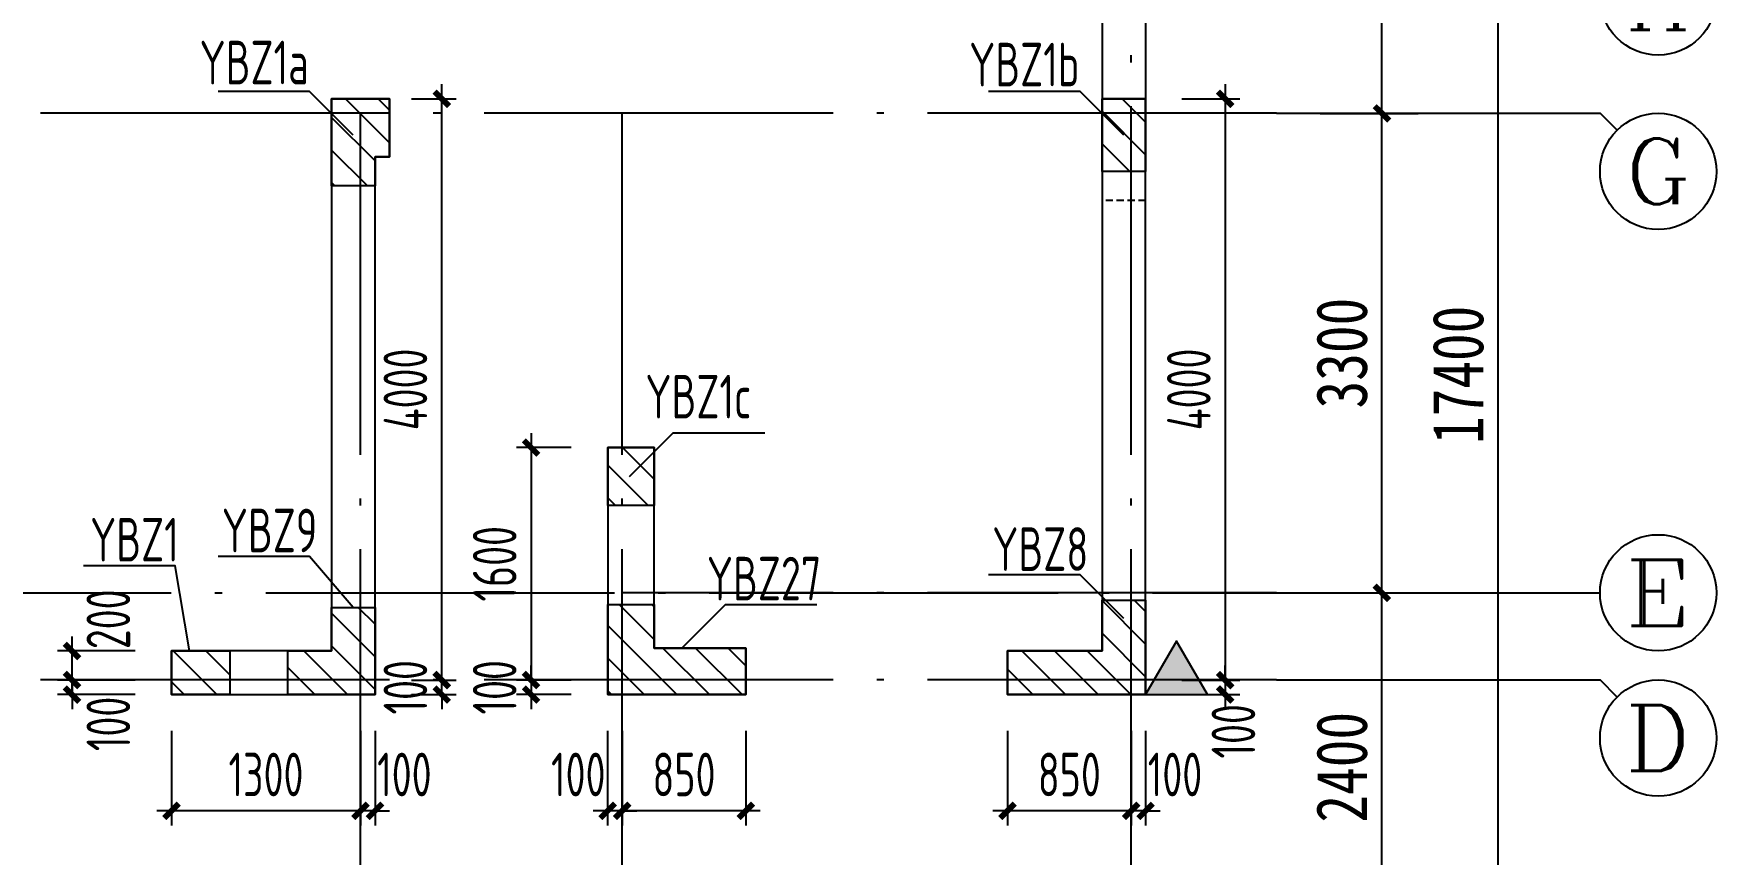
# Model space of a CAD drawing. Extents: x -144902 to 588294, y -160863 to 65494.
# Drawn here: x 18690 to 30263, y 46651 to 52299 of the extents above; entities that cross this region are included whole.
import ezdxf
from ezdxf.enums import TextEntityAlignment as Align

# ---------------------------------------------------------------- set-up
doc = ezdxf.new("R2010")
doc.units = 0
doc.header["$LTSCALE"] = 100
doc.linetypes.add('ACAD_ISO04W100', pattern=[30.5, 24, -3, 0.5, -3])
doc.linetypes.add('DASHED', pattern=[0.75, 0.5, -0.25])
doc.layers.get('0').update_dxf_attribs({"linetype": 'CONTINUOUS'})
doc.layers.get('Defpoints').update_dxf_attribs({"linetype": 'CONTINUOUS'})
for name, color, linetype in [('AXIS', 3, 'CONTINUOUS'), ('AXIS_TEXT', 7, 'CONTINUOUS'), ('colu', 255, 'CONTINUOUS'), ('COLU_DASH', 9, 'DASHED'), ('DIM', 3, 'CONTINUOUS'), ('DOTE', 253, 'ACAD_ISO04W100'), ('hatch1', 253, 'CONTINUOUS'), ('TEXT', 7, 'CONTINUOUS'), ('THIN', 7, 'CONTINUOUS'), ('砼墙', 3, 'CONTINUOUS'), ('门', 174, 'CONTINUOUS')]:
    doc.layers.add(name, color=color, linetype=linetype)
doc.styles.add('_HZTXT', font='complex.shx', dxfattribs={"width": 0.7, "bigfont": 'tssdchn.shx'})
doc.styles.add('COMPLEX', font='COMPLEX')
doc.styles.add('DIM_FONT', font='SIMHEI.TTF', dxfattribs={"width": 0.8})
doc.styles.get("Standard").update_dxf_attribs({"font": 'tssdeng.shx', "width": 0.7, "bigfont": 'tssdchn.shx'})
doc.styles.add('TSSD_Dimension', font='Tssdeng.shx', dxfattribs={"width": 0.7, "bigfont": 'tssdchn.shx'})
doc.dimstyles.new('_TCH_ARCH&&100', dxfattribs={"dimtxt": 350, "dimasz": 100, "dimexe": 250, "dimexo": 300, "dimgap": 100, "dimtad": 1, "dimdec": 0, "dimzin": 0, "dimdsep": 46, "dimtxsty": 'DIM_FONT', "dimblk": 'ARCHTICK', "dimcen": 0.09, "dimclrt": 7, "dimazin": 2, "dimtfac": 1, "dimtdec": 0, "dimtix": 1, "dimtmove": 2, "dimatfit": 3, "dimfxl": 1, "dimtolj": 1, "dimtzin": 0, "dimarcsym": 0})
doc.dimstyles.new('TSSD_100_100', dxfattribs={"dimtxt": 300, "dimasz": 100, "dimexe": 100, "dimexo": 250, "dimgap": 100, "dimtad": 1, "dimdec": 0, "dimzin": 0, "dimdsep": 46, "dimtxsty": 'TSSD_Dimension', "dimblk": 'ARCHTICK', "dimcen": 0, "dimdle": 100, "dimclrt": 7, "dimadec": 0, "dimazin": 0, "dimtfac": 1, "dimtdec": 0, "dimtix": 1, "dimtmove": 2, "dimatfit": 3, "dimfxl": 1, "dimtolj": 1, "dimtzin": 0, "dimarcsym": 0})
pattern_1 = [(135, (18775.13, -16.22), (112.2532, 112.2532), [])]

# ---------------------------------------------------------------- blocks, each defined once
blk = doc.blocks.new('_ArchTick')
at = {"color": 0, "linetype": 'ByBlock', "const_width": 0.4}
blk.add_lwpolyline([(-0.5, -0.5), (0.5, 0.5)], dxfattribs=at)
blk = doc.blocks.new('*D517')
at = {"layer": 'AXIS', "color": 0, "lineweight": -2}
for p, q in [((27538, 48451), (28213, 48451)), ((27963, 46051), (27963, 48451)), ((27538, 46051), (28213, 46051))]:
    blk.add_line(p, q, dxfattribs=at)
at = {"layer": 'Defpoints', "color": 0}
for p in [(27238, 48451), (27963, 48451), (27238, 46051)]:
    blk.add_point(p, dxfattribs=at)
at = {"layer": 'AXIS', "color": 0, "lineweight": -2, "xscale": 100, "yscale": 100, "zscale": 100}
for p, rotation in [((27963, 48451), 90), ((27963, 46051), 270)]:
    blk.add_blockref('_ArchTick', p, dxfattribs=dict(at, rotation=rotation))
at = {"layer": 'AXIS', "color": 7, "insert": (27688, 47251), "char_height": 350, "attachment_point": 5, "rotation": 90, "style": 'DIM_FONT'}
blk.add_mtext('\\A1;2400', dxfattribs=at)
blk = doc.blocks.new('*D518')
at = {"layer": 'AXIS', "color": 0, "lineweight": -2}
for p, q in [((27538, 51751), (28213, 51751)), ((27963, 48451), (27963, 51751)), ((27538, 48451), (28213, 48451))]:
    blk.add_line(p, q, dxfattribs=at)
at = {"layer": 'Defpoints', "color": 0}
for p in [(27238, 51751), (27963, 51751), (27238, 48451)]:
    blk.add_point(p, dxfattribs=at)
at = {"layer": 'AXIS', "color": 0, "lineweight": -2, "xscale": 100, "yscale": 100, "zscale": 100}
for p, rotation in [((27963, 51751), 90), ((27963, 48451), 270)]:
    blk.add_blockref('_ArchTick', p, dxfattribs=dict(at, rotation=rotation))
at = {"layer": 'AXIS', "color": 7, "insert": (27688, 50101), "char_height": 350, "attachment_point": 5, "rotation": 90, "style": 'DIM_FONT'}
blk.add_mtext('\\A1;3300', dxfattribs=at)
blk = doc.blocks.new('*D519')
at = {"layer": 'AXIS', "color": 0, "lineweight": -2}
for p, q in [((27538, 54451), (28213, 54451)), ((27963, 51751), (27963, 54451)), ((27538, 51751), (28213, 51751))]:
    blk.add_line(p, q, dxfattribs=at)
at = {"layer": 'Defpoints', "color": 0}
for p in [(27238, 54451), (27963, 54451), (27238, 51751)]:
    blk.add_point(p, dxfattribs=at)
at = {"layer": 'AXIS', "color": 0, "lineweight": -2, "xscale": 100, "yscale": 100, "zscale": 100}
for p, rotation in [((27963, 54451), 90), ((27963, 51751), 270)]:
    blk.add_blockref('_ArchTick', p, dxfattribs=dict(at, rotation=rotation))
at = {"layer": 'AXIS', "color": 7, "insert": (27688, 53101), "char_height": 350, "attachment_point": 5, "rotation": 90, "style": 'DIM_FONT'}
blk.add_mtext('\\A1;2700', dxfattribs=at)
blk = doc.blocks.new('*D522')
at = {"layer": 'AXIS', "color": 0, "lineweight": -2}
for p, q in [((27538, 58651), (29013, 58651)), ((28763, 41251), (28763, 58651)), ((27538, 41251), (29013, 41251))]:
    blk.add_line(p, q, dxfattribs=at)
at = {"layer": 'Defpoints', "color": 0}
for p in [(27238, 58651), (28763, 58651), (27238, 41251, 0)]:
    blk.add_point(p, dxfattribs=at)
at = {"layer": 'AXIS', "color": 0, "lineweight": -2, "xscale": 100, "yscale": 100, "zscale": 100}
for p, rotation in [((28763, 58651), 90), ((28763, 41251), 270)]:
    blk.add_blockref('_ArchTick', p, dxfattribs=dict(at, rotation=rotation))
at = {"layer": 'AXIS', "color": 7, "insert": (28488, 49951), "char_height": 350, "attachment_point": 5, "rotation": 90, "style": 'DIM_FONT'}
blk.add_mtext('\\A1;17400', dxfattribs=at)
blk = doc.blocks.new('_AXISO')
blk.add_circle((0, 0), 0.5)
at = {"layer": 'AXIS_TEXT', "style": 'COMPLEX', "width": 1.041667}
blk.add_attdef('A', text='', height=0.56, dxfattribs=at).set_placement((-0.25, -0.28), (0.25, -0.28), align=Align.FIT)
blk = doc.blocks.new('*D596')
at = {"layer": 'Defpoints', "color": 0}
for p in [(20938, 47751), (21038, 47751), (20938, 46951)]:
    blk.add_point(p, dxfattribs=at)
at = {"layer": 'DIM', "color": 0, "lineweight": -2}
for p, q in [((20938, 47501), (20938, 46851)), ((21038, 47501), (21038, 46851)), ((20938, 46951), (20838, 46951)), ((21038, 46951), (20938, 46951)), ((21038, 46951), (21138, 46951))]:
    blk.add_line(p, q, dxfattribs=at)
at = {"layer": 'DIM', "color": 0, "lineweight": -2, "xscale": 100, "yscale": 100, "zscale": 100}
blk.add_blockref('_ArchTick', (20938, 46951), dxfattribs=at)
at = {"layer": 'DIM', "color": 0, "lineweight": -2, "xscale": 100, "yscale": 100, "zscale": 100, "rotation": 180}
blk.add_blockref('_ArchTick', (21038, 46951), dxfattribs=at)
at = {"layer": 'DIM', "color": 7, "insert": (21240, 47201), "char_height": 300, "attachment_point": 5, "style": 'TSSD_Dimension'}
blk.add_mtext('\\A1;100', dxfattribs=at)
blk = doc.blocks.new('*D597')
at = {"layer": 'Defpoints', "color": 0}
for p in [(19638, 47751), (20938, 47751), (19638, 46951)]:
    blk.add_point(p, dxfattribs=at)
at = {"layer": 'DIM', "color": 0, "lineweight": -2}
for p, q in [((19638, 47501), (19638, 46851)), ((20938, 47501), (20938, 46851)), ((21038, 46951), (19538, 46951))]:
    blk.add_line(p, q, dxfattribs=at)
at = {"layer": 'DIM', "color": 0, "lineweight": -2, "xscale": 100, "yscale": 100, "zscale": 100, "rotation": 180}
blk.add_blockref('_ArchTick', (19638, 46951), dxfattribs=at)
at = {"layer": 'DIM', "color": 0, "lineweight": -2, "xscale": 100, "yscale": 100, "zscale": 100}
blk.add_blockref('_ArchTick', (20938, 46951), dxfattribs=at)
at = {"layer": 'DIM', "color": 7, "insert": (20288, 47201), "char_height": 300, "attachment_point": 5, "style": 'TSSD_Dimension'}
blk.add_mtext('\\A1;1300', dxfattribs=at)
blk = doc.blocks.new('*D598')
at = {"layer": 'Defpoints', "color": 0}
for p in [(22738, 47751), (23588, 47751), (22738, 46951)]:
    blk.add_point(p, dxfattribs=at)
at = {"layer": 'DIM', "color": 0, "lineweight": -2}
for p, q in [((22738, 47501), (22738, 46851)), ((23588, 47501), (23588, 46851)), ((23688, 46951), (22638, 46951))]:
    blk.add_line(p, q, dxfattribs=at)
at = {"layer": 'DIM', "color": 0, "lineweight": -2, "xscale": 100, "yscale": 100, "zscale": 100, "rotation": 180}
blk.add_blockref('_ArchTick', (22738, 46951), dxfattribs=at)
at = {"layer": 'DIM', "color": 0, "lineweight": -2, "xscale": 100, "yscale": 100, "zscale": 100}
blk.add_blockref('_ArchTick', (23588, 46951), dxfattribs=at)
at = {"layer": 'DIM', "color": 7, "insert": (23163, 47201), "char_height": 300, "attachment_point": 5, "style": 'TSSD_Dimension'}
blk.add_mtext('\\A1;850', dxfattribs=at)
blk = doc.blocks.new('*D599')
at = {"layer": 'Defpoints', "color": 0}
for p in [(22638, 47751), (22738, 47751), (22638, 46951)]:
    blk.add_point(p, dxfattribs=at)
at = {"layer": 'DIM', "color": 0, "lineweight": -2}
for p, q in [((22638, 47501), (22638, 46851)), ((22738, 47501), (22738, 46851)), ((22638, 46951), (22538, 46951)), ((22738, 46951), (22638, 46951)), ((22738, 46951), (22838, 46951))]:
    blk.add_line(p, q, dxfattribs=at)
at = {"layer": 'DIM', "color": 0, "lineweight": -2, "xscale": 100, "yscale": 100, "zscale": 100}
blk.add_blockref('_ArchTick', (22638, 46951), dxfattribs=at)
at = {"layer": 'DIM', "color": 0, "lineweight": -2, "xscale": 100, "yscale": 100, "zscale": 100, "rotation": 180}
blk.add_blockref('_ArchTick', (22738, 46951), dxfattribs=at)
at = {"layer": 'DIM', "color": 7, "insert": (22436, 47201), "char_height": 300, "attachment_point": 5, "style": 'TSSD_Dimension'}
blk.add_mtext('\\A1;100', dxfattribs=at)
blk = doc.blocks.new('*D600')
at = {"layer": 'Defpoints', "color": 0}
for p in [(26238, 47751), (26338, 47751), (26238, 46951)]:
    blk.add_point(p, dxfattribs=at)
at = {"layer": 'DIM', "color": 0, "lineweight": -2}
for p, q in [((26238, 47501), (26238, 46851)), ((26338, 47501), (26338, 46851)), ((26238, 46951), (26138, 46951)), ((26338, 46951), (26238, 46951)), ((26338, 46951), (26438, 46951))]:
    blk.add_line(p, q, dxfattribs=at)
at = {"layer": 'DIM', "color": 0, "lineweight": -2, "xscale": 100, "yscale": 100, "zscale": 100}
blk.add_blockref('_ArchTick', (26238, 46951), dxfattribs=at)
at = {"layer": 'DIM', "color": 0, "lineweight": -2, "xscale": 100, "yscale": 100, "zscale": 100, "rotation": 180}
blk.add_blockref('_ArchTick', (26338, 46951), dxfattribs=at)
at = {"layer": 'DIM', "color": 7, "insert": (26540, 47201), "char_height": 300, "attachment_point": 5, "style": 'TSSD_Dimension'}
blk.add_mtext('\\A1;100', dxfattribs=at)
blk = doc.blocks.new('*D601')
at = {"layer": 'Defpoints', "color": 0}
for p in [(25388, 47751), (26238, 47751), (25388, 46951)]:
    blk.add_point(p, dxfattribs=at)
at = {"layer": 'DIM', "color": 0, "lineweight": -2}
for p, q in [((25388, 47501), (25388, 46851)), ((26238, 47501), (26238, 46851)), ((26338, 46951), (25288, 46951))]:
    blk.add_line(p, q, dxfattribs=at)
at = {"layer": 'DIM', "color": 0, "lineweight": -2, "xscale": 100, "yscale": 100, "zscale": 100, "rotation": 180}
blk.add_blockref('_ArchTick', (25388, 46951), dxfattribs=at)
at = {"layer": 'DIM', "color": 0, "lineweight": -2, "xscale": 100, "yscale": 100, "zscale": 100}
blk.add_blockref('_ArchTick', (26238, 46951), dxfattribs=at)
at = {"layer": 'DIM', "color": 7, "insert": (25813, 47201), "char_height": 300, "attachment_point": 5, "style": 'TSSD_Dimension'}
blk.add_mtext('\\A1;850', dxfattribs=at)
blk = doc.blocks.new('*D674')
at = {"layer": 'Defpoints', "color": 0}
for p in [(26338, 51851), (26338, 47851), (26885, 47851)]:
    blk.add_point(p, dxfattribs=at)
at = {"layer": 'DIM', "color": 0, "lineweight": -2}
for p, q in [((26588, 51851), (26985, 51851)), ((26885, 51951), (26885, 47751)), ((26588, 47851), (26985, 47851))]:
    blk.add_line(p, q, dxfattribs=at)
at = {"layer": 'DIM', "color": 0, "lineweight": -2, "xscale": 100, "yscale": 100, "zscale": 100}
for p, rotation in [((26885, 51851), 90), ((26885, 47851), 270)]:
    blk.add_blockref('_ArchTick', p, dxfattribs=dict(at, rotation=rotation))
at = {"layer": 'DIM', "color": 7, "insert": (26635, 49851), "char_height": 300, "attachment_point": 5, "rotation": 90, "style": 'TSSD_Dimension'}
blk.add_mtext('\\A1;4000', dxfattribs=at)
blk = doc.blocks.new('*D675')
at = {"layer": 'Defpoints', "color": 0}
for p in [(26338, 47851), (26338, 47751), (26885, 47751)]:
    blk.add_point(p, dxfattribs=at)
at = {"layer": 'DIM', "color": 0, "lineweight": -2}
for p, q in [((26885, 47851), (26885, 47951)), ((26588, 47851), (26985, 47851)), ((26885, 47851), (26885, 47751)), ((26588, 47751), (26985, 47751)), ((26885, 47751), (26885, 47651))]:
    blk.add_line(p, q, dxfattribs=at)
at = {"layer": 'DIM', "color": 0, "lineweight": -2, "xscale": 100, "yscale": 100, "zscale": 100}
for p, rotation in [((26885, 47851), 270), ((26885, 47751), 90)]:
    blk.add_blockref('_ArchTick', p, dxfattribs=dict(at, rotation=rotation))
at = {"layer": 'DIM', "color": 7, "insert": (26942, 47498), "char_height": 300, "attachment_point": 5, "rotation": 90, "style": 'TSSD_Dimension'}
blk.add_mtext('\\A1;100', dxfattribs=at)
blk = doc.blocks.new('*D676')
at = {"layer": 'Defpoints', "color": 0}
for p in [(21038, 47851), (21497, 47851), (21038, 47751)]:
    blk.add_point(p, dxfattribs=at)
at = {"layer": 'DIM', "color": 0, "lineweight": -2}
for p, q in [((21497, 47851), (21497, 47951)), ((21288, 47851), (21597, 47851)), ((21497, 47751), (21497, 47851)), ((21288, 47751), (21597, 47751)), ((21497, 47751), (21497, 47651))]:
    blk.add_line(p, q, dxfattribs=at)
at = {"layer": 'DIM', "color": 0, "lineweight": -2, "xscale": 100, "yscale": 100, "zscale": 100}
for p, rotation in [((21497, 47851), 270), ((21497, 47751), 90)]:
    blk.add_blockref('_ArchTick', p, dxfattribs=dict(at, rotation=rotation))
at = {"layer": 'DIM', "color": 7, "insert": (21247, 47801), "char_height": 300, "attachment_point": 5, "rotation": 90, "style": 'TSSD_Dimension'}
blk.add_mtext('\\A1;100', dxfattribs=at)
blk = doc.blocks.new('*D677')
at = {"layer": 'Defpoints', "color": 0}
for p in [(21038, 51851), (21497, 51851), (21038, 47851)]:
    blk.add_point(p, dxfattribs=at)
at = {"layer": 'DIM', "color": 0, "lineweight": -2}
for p, q in [((21288, 51851), (21597, 51851)), ((21497, 47751), (21497, 51951)), ((21288, 47851), (21597, 47851))]:
    blk.add_line(p, q, dxfattribs=at)
at = {"layer": 'DIM', "color": 0, "lineweight": -2, "xscale": 100, "yscale": 100, "zscale": 100}
for p, rotation in [((21497, 51851), 90), ((21497, 47851), 270)]:
    blk.add_blockref('_ArchTick', p, dxfattribs=dict(at, rotation=rotation))
at = {"layer": 'DIM', "color": 7, "insert": (21247, 49851), "char_height": 300, "attachment_point": 5, "rotation": 90, "style": 'TSSD_Dimension'}
blk.add_mtext('\\A1;4000', dxfattribs=at)
blk = doc.blocks.new('*D678')
at = {"layer": 'Defpoints', "color": 0}
for p in [(22638, 49451), (22111, 47851), (22638, 47851)]:
    blk.add_point(p, dxfattribs=at)
at = {"layer": 'DIM', "color": 0, "lineweight": -2}
for p, q in [((22111, 49551), (22111, 47751)), ((22388, 49451), (22011, 49451)), ((22388, 47851), (22011, 47851))]:
    blk.add_line(p, q, dxfattribs=at)
at = {"layer": 'DIM', "color": 0, "lineweight": -2, "xscale": 100, "yscale": 100, "zscale": 100}
for p, rotation in [((22111, 49451), 90), ((22111, 47851), 270)]:
    blk.add_blockref('_ArchTick', p, dxfattribs=dict(at, rotation=rotation))
at = {"layer": 'DIM', "color": 7, "insert": (21861, 48651), "char_height": 300, "attachment_point": 5, "rotation": 90, "style": 'TSSD_Dimension'}
blk.add_mtext('\\A1;1600', dxfattribs=at)
blk = doc.blocks.new('*D679')
at = {"layer": 'Defpoints', "color": 0}
for p in [(22638, 47851), (22111, 47751), (22638, 47751)]:
    blk.add_point(p, dxfattribs=at)
at = {"layer": 'DIM', "color": 0, "lineweight": -2}
for p, q in [((22111, 47851), (22111, 47951)), ((22388, 47851), (22011, 47851)), ((22111, 47851), (22111, 47751)), ((22388, 47751), (22011, 47751)), ((22111, 47751), (22111, 47651))]:
    blk.add_line(p, q, dxfattribs=at)
at = {"layer": 'DIM', "color": 0, "lineweight": -2, "xscale": 100, "yscale": 100, "zscale": 100}
for p, rotation in [((22111, 47851), 270), ((22111, 47751), 90)]:
    blk.add_blockref('_ArchTick', p, dxfattribs=dict(at, rotation=rotation))
at = {"layer": 'DIM', "color": 7, "insert": (21861, 47801), "char_height": 300, "attachment_point": 5, "rotation": 90, "style": 'TSSD_Dimension'}
blk.add_mtext('\\A1;100', dxfattribs=at)
blk = doc.blocks.new('*D682')
at = {"layer": 'Defpoints', "color": 0}
for p in [(18954, 47851), (19638, 47851), (19638, 47751)]:
    blk.add_point(p, dxfattribs=at)
at = {"layer": 'DIM', "color": 0, "lineweight": -2}
for p, q in [((18954, 47851), (18954, 47951)), ((19388, 47851), (18854, 47851)), ((18954, 47751), (18954, 47851)), ((19388, 47751), (18854, 47751)), ((18954, 47751), (18954, 47651))]:
    blk.add_line(p, q, dxfattribs=at)
at = {"layer": 'DIM', "color": 0, "lineweight": -2, "xscale": 100, "yscale": 100, "zscale": 100}
for p, rotation in [((18954, 47851), 270), ((18954, 47751), 90)]:
    blk.add_blockref('_ArchTick', p, dxfattribs=dict(at, rotation=rotation))
at = {"layer": 'DIM', "color": 7, "insert": (19204, 47549), "char_height": 300, "attachment_point": 5, "rotation": 90, "style": 'TSSD_Dimension'}
blk.add_mtext('\\A1;100', dxfattribs=at)
blk = doc.blocks.new('*D683')
at = {"layer": 'Defpoints', "color": 0}
for p in [(18954, 48051), (19638, 48051), (19638, 47851)]:
    blk.add_point(p, dxfattribs=at)
at = {"layer": 'DIM', "color": 0, "lineweight": -2}
for p, q in [((18954, 48051), (18954, 48151)), ((19388, 48051), (18854, 48051)), ((18954, 47851), (18954, 48051)), ((19388, 47851), (18854, 47851)), ((18954, 47851), (18954, 47751))]:
    blk.add_line(p, q, dxfattribs=at)
at = {"layer": 'DIM', "color": 0, "lineweight": -2, "xscale": 100, "yscale": 100, "zscale": 100}
for p, rotation in [((18954, 48051), 270), ((18954, 47851), 90)]:
    blk.add_blockref('_ArchTick', p, dxfattribs=dict(at, rotation=rotation))
at = {"layer": 'DIM', "color": 7, "insert": (19204, 48269), "char_height": 300, "attachment_point": 5, "rotation": 90, "style": 'TSSD_Dimension'}
blk.add_mtext('\\A1;200', dxfattribs=at)

msp = doc.modelspace()

# ---------------------------------------------------------------- hatches: boundary and pattern name
at = {"layer": 'hatch1'}
h = msp.add_hatch(dxfattribs=at)
h.set_pattern_fill('ANSI31', color=256, scale=50, style=0)
h.set_pattern_definition([(135, (13432.28, -16.22), (112.2532, 112.2532), [])])
h.paths.add_polyline_path([(21038.296, 51251.418), (20738.296, 51251.418), (20738.296, 51851.418), (21138.296, 51851.418), (21138.296, 51451.418), (21038.296, 51451.418)])
h = msp.add_hatch(dxfattribs=at)
h.set_pattern_fill('ANSI31', color=256, scale=50, style=0)
h.set_pattern_definition(pattern_1)
h.paths.add_polyline_path([(26338.296, 51851.417), (26338.296, 51351.417), (26038.296, 51351.417), (26038.296, 51851.417)])
h = msp.add_hatch(dxfattribs=at)
h.set_pattern_fill('ANSI31', color=256, scale=50, style=0)
h.set_pattern_definition(pattern_1)
h.paths.add_polyline_path([(22958.296, 49451.407), (22958.296, 49051.407), (22638.296, 49051.407), (22638.296, 49451.407)])
h = msp.add_hatch(dxfattribs=at)
h.set_pattern_fill('ANSI31', color=256, scale=50, style=0)
h.set_pattern_definition(pattern_1)
h.paths.add_polyline_path([(26338.296, 48401.418), (26338.296, 47751.418), (25388.296, 47751.418), (25388.296, 48051.417), (26038.296, 48051.417), (26038.296, 48401.418)])
h = msp.add_hatch(dxfattribs=at)
h.set_pattern_fill('ANSI31', color=256, scale=50, style=0)
h.set_pattern_definition(pattern_1)
h.paths.add_polyline_path([(21038.296, 48351.407), (21038.296, 47751.407), (20438.296, 47751.407), (20438.296, 48051.407), (20738.296, 48051.407), (20738.296, 48351.407)])
h = msp.add_hatch(dxfattribs=at)
h.set_pattern_fill('ANSI31', color=256, scale=50, style=0)
h.set_pattern_definition([(135, (18775.13, 3.78), (112.2532, 112.2532), [])])
h.paths.add_polyline_path([(23588.296, 48071.417), (23588.296, 47751.418), (22638.296, 47751.418), (22638.296, 48371.417), (22958.296, 48371.417), (22958.296, 48071.417)])
h = msp.add_hatch(dxfattribs=at)
h.set_pattern_fill('ANSI31', color=256, scale=50, style=0)
h.set_pattern_definition(pattern_1)
h.paths.add_polyline_path([(20038.296, 47751.407), (19638.296, 47751.407), (19638.296, 48051.407), (20038.296, 48051.407)])
at = {"layer": 'TEXT'}
msp.add_hatch(color=256, dxfattribs=at).paths.add_polyline_path([(26550.385, 48118.767), (26762.475, 47751.418), (26338.296, 47751.418)])

# ---------------------------------------------------------------- linework, layer by layer
at = {"layer": 'AXIS'}
for p, q in [((27238.296, 51751.407, 0), (29463.296, 51751.407, 0)), ((29580.453, 51634.25, 0), (29463.296, 51751.407, 0)), ((27238.296, 48451.407, 0), (29463.296, 48451.407, 0)), ((27238.296, 47851.407, 0), (29463.296, 47851.407, 0)), ((29580.453, 47734.25, 0), (29463.296, 47851.407, 0))]:
    msp.add_line(p, q, dxfattribs=at)
at = {"layer": 'colu', "color": 1}
for points in [[(21038.296, 51251.418), (20738.296, 51251.418), (20738.296, 51851.418), (21138.296, 51851.418), (21138.296, 51451.418), (21038.296, 51451.418), (21038.296, 51251.418)], [(26338.296, 51851.417), (26338.296, 51351.417), (26038.296, 51351.417), (26038.296, 51851.417), (26338.296, 51851.417)], [(22958.296, 49451.407), (22958.296, 49051.407), (22638.296, 49051.407), (22638.296, 49451.407), (22958.296, 49451.407)], [(26338.296, 48401.418), (26338.296, 47751.418), (25388.296, 47751.418), (25388.296, 48051.417), (26038.296, 48051.417), (26038.296, 48401.418), (26338.296, 48401.418)], [(21038.296, 48351.407), (21038.296, 47751.407), (20438.296, 47751.407), (20438.296, 48051.407), (20738.296, 48051.407), (20738.296, 48351.407), (21038.296, 48351.407)], [(23588.296, 48071.417), (23588.296, 47751.418), (22638.296, 47751.418), (22638.296, 48371.417), (22958.296, 48371.417), (22958.296, 48071.417), (23588.296, 48071.417)], [(20038.296, 47751.407), (19638.296, 47751.407), (19638.296, 48051.407), (20038.296, 48051.407), (20038.296, 47751.407)]]:
    msp.add_lwpolyline(points, dxfattribs=at)
at = {"layer": 'COLU_DASH'}
for p, q in [((21038.296, 51251.418), (20738.296, 51251.418)), ((26338.296, 51151.417), (26038.296, 51151.417))]:
    msp.add_line(p, q, dxfattribs=at)
at = {"layer": 'DOTE'}
for p, q in [((26238.296, 40251.407), (26238.296, 59651.407)), ((27238.296, 51751.407), (17038.296, 51751.407)), ((20938.296, 40251.407), (20938.296, 51751.407)), ((22738.296, 40251.407), (22738.296, 51751.407)), ((-1063.871, 48451.407), (27238.296, 48451.407)), ((27238.296, 48451.407), (22738.296, 48451.407)), ((27238.296, 47851.407), (-13861.704, 47851.407))]:
    msp.add_line(p, q, dxfattribs=at)
at = {"layer": 'TEXT'}
msp.add_lwpolyline([(26762.475, 47751.418), (26550.385, 48118.767), (26338.296, 47751.418)], close=True, dxfattribs=at)
at = {"layer": 'THIN', "color": 210}
for points in [[(20888.296, 51601.418), (20588.296, 51901.418), (19958.296, 51901.418)], [(26188.296, 51601.417), (25888.296, 51901.417), (25258.296, 51901.417)]]:
    msp.add_lwpolyline(points, dxfattribs=at)
at = {"layer": 'THIN', "color": 100}
for points in [[(22788.296, 49251.407), (23088.296, 49551.407), (23718.296, 49551.407)], [(19763.017, 48051.407), (19663.017, 48637.105), (19033.017, 48637.105)], [(20888.296, 48351.407), (20588.296, 48701.407), (19958.296, 48701.407)], [(26188.296, 48275.668), (25888.296, 48575.668), (25258.296, 48575.668)], [(23147.696, 48071.418), (23447.696, 48371.418), (24077.696, 48371.418)]]:
    msp.add_lwpolyline(points, dxfattribs=at)
at = {"layer": '砼墙', "elevation": 0}
for points in [[(20738.296, 48051.407), (19638.296, 48051.407), (19638.296, 47751.407), (21038.296, 47751.407), (21038.296, 51451.418), (21138.296, 51451.418), (21138.296, 51851.418), (20738.296, 51851.418)], [(26038.296, 51851.417), (26038.296, 48051.417), (25388.296, 48051.417), (25388.296, 47751.418), (26338.296, 47751.418), (26338.296, 51851.417)], [(22638.296, 49451.407), (22638.296, 47751.418), (23588.296, 47751.418), (23588.296, 48071.417), (22958.296, 48071.417), (22958.296, 49451.407)]]:
    msp.add_lwpolyline(points, close=True, dxfattribs=at)
at = {"layer": '门'}
for p, q in [((26038.296, 52851.417), (26038.296, 51851.417)), ((26335.245, 52851.417), (26338.296, 51851.417))]:
    msp.add_line(p, q, dxfattribs=at)

# ---------------------------------------------------------------- block references
at = {"layer": 'AXIS'}
ref = msp.add_blockref('_AXISO', (29863.296, 52551.407, 0), dxfattribs=dict(at, xscale=800, yscale=800, zscale=800))
ref.add_attrib('A', 'H', dxfattribs={"layer": 'AXIS_TEXT', "height": 452.548, "style": '_HZTXT', "width": 1.05}).set_placement((29637.022, 52325.133, 0), (30089.57, 52325.133, 0), align=Align.FIT)
ref = msp.add_blockref('_AXISO', (29863.296, 51351.407, 0), dxfattribs=dict(at, xscale=800, yscale=800, zscale=800))
ref.add_attrib('A', 'G', dxfattribs={"layer": 'AXIS_TEXT', "height": 452.548, "style": '_HZTXT', "width": 1.166667}).set_placement((29637.022, 51125.133, 0), (30089.57, 51125.133, 0), align=Align.FIT)
ref = msp.add_blockref('_AXISO', (29863.296, 48451.407, 0), dxfattribs=dict(at, xscale=800, yscale=800, zscale=800))
ref.add_attrib('A', 'E', dxfattribs={"layer": 'AXIS_TEXT', "height": 452.548, "style": '_HZTXT', "width": 1.3125}).set_placement((29637.022, 48225.133, 0), (30089.57, 48225.133, 0), align=Align.FIT)
ref = msp.add_blockref('_AXISO', (29863.296, 47451.407, 0), dxfattribs=dict(at, xscale=800, yscale=800, zscale=800))
ref.add_attrib('A', 'D', dxfattribs={"layer": 'AXIS_TEXT', "height": 452.548, "style": '_HZTXT', "width": 1.235294}).set_placement((29637.022, 47225.133, 0), (30089.57, 47225.133, 0), align=Align.FIT)

# ---------------------------------------------------------------- texts
at = {"layer": 'TEXT', "color": 210, "width": 0.7}
for s, p in [('YBZ1a', (19831.093, 51950.568)), ('YBZ1b', (25124.518, 51936.641))]:
    msp.add_text(s, height=300, dxfattribs=at).set_placement(p)
at = {"layer": 'TEXT', "color": 100, "width": 0.7}
for s, p in [('YBZ1c', (22897.527, 49651.407)), ('YBZ1', (19078.594, 48666.994)), ('YBZ9', (19984.087, 48730.416)), ('YBZ8', (25283.132, 48602.207)), ('YBZ27', (23320.471, 48399.177))]:
    msp.add_text(s, height=300, dxfattribs=at).set_placement(p)

# ---------------------------------------------------------------- dimensions: what is measured, and where the dimension line sits
at = {"layer": 'AXIS'}
for p1, p2, distance, picture, middle in [((27238.296, 41251.407), (27238.296, 58651.407, 0), -1525, '*D522', (28488.296, 49951.407, 0)), ((27238.296, 51751.407, 0), (27238.296, 54451.407, 0), -725, '*D519', (27688.296, 53101.407, 0)), ((27238.296, 48451.407, 0), (27238.296, 51751.407, 0), -725, '*D518', (27688.296, 50101.407, 0)), ((27238.296, 46051.407, 0), (27238.296, 48451.407, 0), -725, '*D517', (27688.296, 47251.407, 0))]:
    dim = msp.add_aligned_dim(p1=p1, p2=p2, distance=distance, dimstyle='_TCH_ARCH&&100', dxfattribs=at)
    dim.commit()
    dim.dimension.update_dxf_attribs({"geometry": picture, "text_midpoint": middle})
at = {"layer": 'DIM'}
for base, p1, p2, picture, middle in [((21497.36, 51851.418), (21038.296, 47851.407), (21038.296, 51851.418), '*D677', (21247.36, 49851.412)), ((26885.245, 47851.407), (26338.296, 51851.417), (26338.296, 47851.407), '*D674', (26635.245, 49851.412)), ((22111.04, 47851.407), (22638.296, 49451.407), (22638.296, 47851.407), '*D678', (21861.04, 48651.407)), ((21497.36, 47851.407), (21038.296, 47751.407), (21038.296, 47851.407), '*D676', (21247.36, 47801.407)), ((22111.04, 47751.418), (22638.296, 47851.407), (22638.296, 47751.418), '*D679', (21861.04, 47801.412))]:
    dim = msp.add_linear_dim(base=base, p1=p1, p2=p2, angle=90, dimstyle='TSSD_100_100', dxfattribs=at)
    dim.commit()
    dim.dimension.update_dxf_attribs({"geometry": picture, "text_midpoint": middle})
for base, p1, p2, angle, picture, middle, dimtype in [((18954.489, 48051.407), (19638.296, 47851.407), (19638.296, 48051.407), 90, '*D683', (19204.489, 48269.484), 160), ((18954.489, 47851.407), (19638.296, 47751.407), (19638.296, 47851.407), 90, '*D682', (19204.489, 47549.484), 160), ((26885.245, 47751.418), (26338.296, 47851.407), (26338.296, 47751.418), 90, '*D675', (26941.804, 47497.76), 160), ((20938.296, 46951.407), (21038.296, 47751.407), (20938.296, 47751.407), 180, '*D596', (21240.219, 47201.407), 161), ((22638.296, 46951.418), (22738.296, 47751.418), (22638.296, 47751.418), 180, '*D599', (22436.373, 47201.418), 161), ((26238.296, 46951.418), (26338.296, 47751.418), (26238.296, 47751.418), 180, '*D600', (26540.219, 47201.418), 161)]:
    dim = msp.add_linear_dim(base=base, p1=p1, p2=p2, angle=angle, dimstyle='TSSD_100_100', dxfattribs=at)
    dim.commit()
    dim.dimension.update_dxf_attribs({"geometry": picture, "text_midpoint": middle, "dimtype": dimtype})
for p1, p2, picture, middle in [((20938.296, 47751.407), (19638.296, 47751.407), '*D597', (20288.296, 47201.407)), ((23588.296, 47751.418), (22738.296, 47751.418), '*D598', (23163.296, 47201.418)), ((26238.296, 47751.418), (25388.296, 47751.418), '*D601', (25813.296, 47201.418))]:
    dim = msp.add_aligned_dim(p1=p1, p2=p2, distance=800, dimstyle='TSSD_100_100', dxfattribs=at)
    dim.commit()
    dim.dimension.update_dxf_attribs({"geometry": picture, "text_midpoint": middle})

doc.saveas('drawing.dxf')
